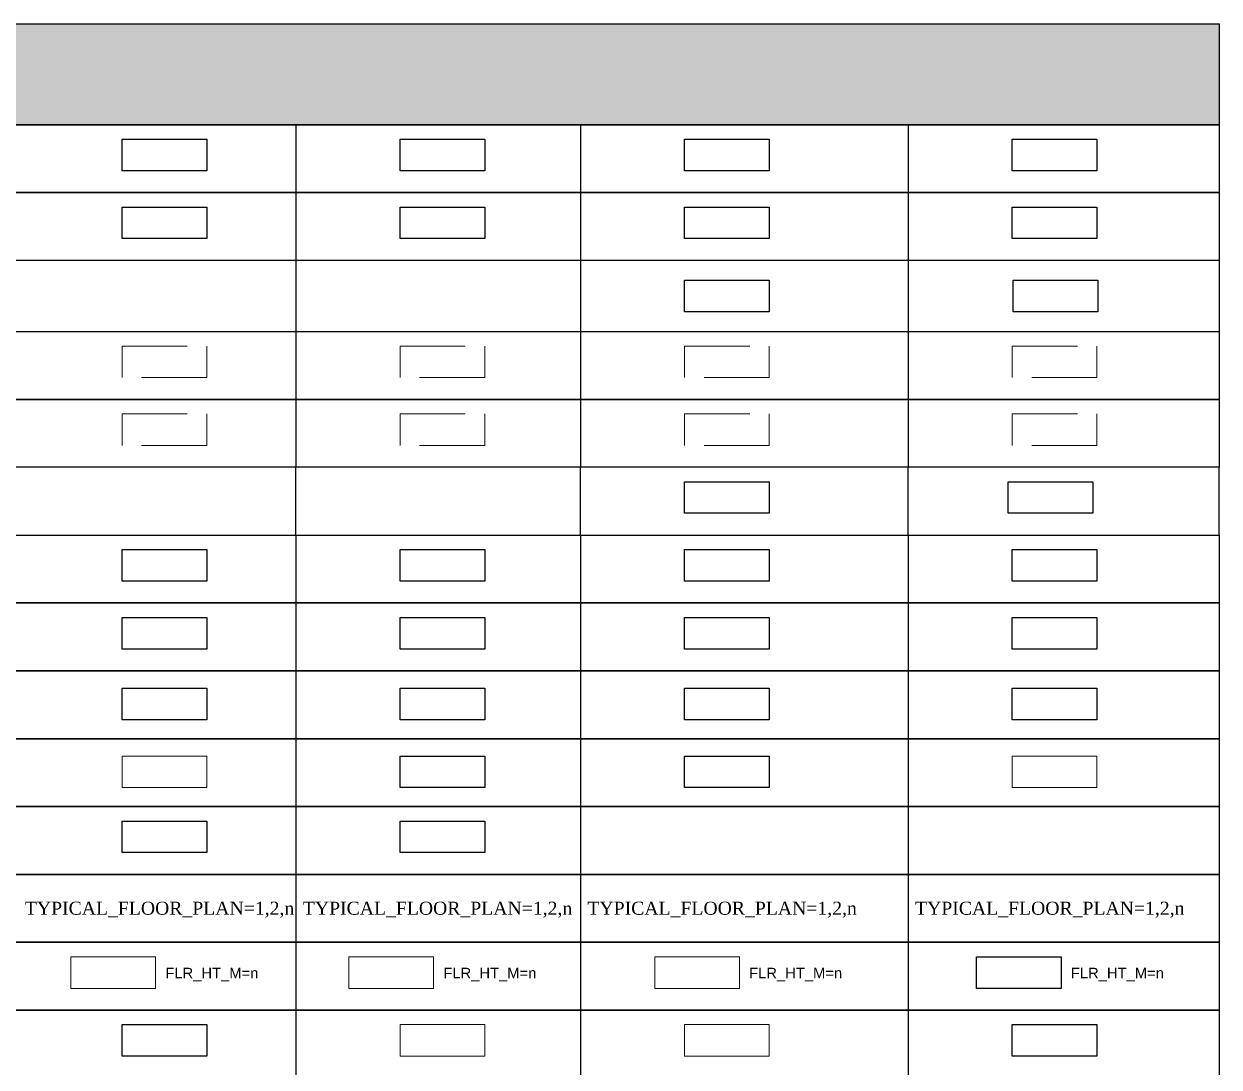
# Model space of a CAD drawing. Header units: millimetres. Extents: x -9481 to -9286, y 28719 to 28853.
# Drawn here: x -9451.39 to -9442.23, y 28793.42 to 28801.42 of the extents above; entities that cross this region are included whole.
import ezdxf

# ---------------------------------------------------------------- set-up
doc = ezdxf.new("R2010")
doc.units = ezdxf.units.MM
doc.linetypes.add('CONTINULUS', pattern=[0])
doc.linetypes.add('DASHED', pattern=[0.75, 0.5, -0.25])
for name, color, linetype in [('BLK_1_FLR_-1_APPROVED_CONSTRUCTION', 7, 'Continuous'), ('BLK_1_FLR_-1_BLT_UP_AREA_ADD', 7, 'Continuous'), ('BLK_1_FLR_-1_BLT_UP_AREA_ADD_EXISTING', 7, 'Continuous'), ('BLK_1_FLR_-1_DEMOLITION_AREA', 7, 'Continuous'), ('BLK_1_FLR_-2_APPROVED_CONSTRUCTION', 7, 'Continuous'), ('BLK_1_FLR_-2_BLT_UP_AREA', 7, 'Continuous'), ('BLK_1_FLR_-2_BLT_UP_AREA_ADD', 7, 'Continuous'), ('BLK_1_FLR_-2_BLT_UP_AREA_ADD_EXISTING', 7, 'Continuous'), ('BLK_1_FLR_-2_DEMOLITION_AREA', 7, 'Continuous'), ('BLK_1_FLR_3_APPROVED_CONSTRUCTION', 7, 'Continuous'), ('BLK_1_FLR_3_DEMOLITION_AREA', 7, 'Continuous'), ('BLK_1_FLR_3_ROOF_AREA', 7, 'Continuous'), ('BLK_1_FLR_4_APPROVED_CONSTRUCTION', 7, 'Continuous'), ('BLK_1_FLR_4_BLT_UP_AREA', 7, 'Continuous'), ('BLK_1_FLR_4_DEMOLITION_AREA', 7, 'Continuous'), ('BLK_1_FLR_4_ROOF_AREA', 7, 'Continuous'), ('BLK_1_PLANTATION_GREENSTRIP', 7, 'Continuous'), ('HATCH', 7, 'Continuous')]:
    doc.layers.add(name, color=color, linetype=linetype)
for name, color, linetype, plot in [('BLK_1_FLR_-1_BLT_UP_AREA', 25, 'Continuous', False), ('BLK_1_FLR_-1_BLT_UP_AREA_DEDUCT', 25, 'Continuous', False), ('BLK_1_FLR_-1_CARPET_AREA', 25, 'Continuous', False), ('BLK_1_FLR_-1_CRPT_AREA_DEDUCT', 4, 'Continuous', False), ('BLK_1_FLR_-2_BLT_UP_AREA_DEDUCT', 25, 'Continuous', False), ('BLK_1_FLR_-2_CARPET_AREA', 4, 'Continuous', False), ('BLK_1_FLR_-2_STAIR_1', 25, 'Continuous', False), ('BLK_1_FLR_-2_STAIR_1_FLIGHT_1', 7, 'Continuous', False), ('BLK_1_FLR_3_BLT_UP_AREA', 7, 'Continuous', False), ('BLK_1_FLR_3_BLT_UP_AREA_DEDUCT', 7, 'Continuous', False), ('BLK_1_FLR_3_CARPET_AREA', 25, 'Continuous', False), ('BLK_1_FLR_3_STAIR_1_FLIGHT_1', 7, 'Continuous', False), ('BLK_1_FLR_4_BLT_UP_AREA_DEDUCT', 7, 'Continuous', False), ('BLK_1_FLR_4_CARPET_AREA', 4, 'Continuous', False), ('BLK_1_FLR_4_CRPT_AREA_DEDUCT', 25, 'Continuous', False)]:
    doc.layers.add(name, color=color, linetype=linetype, plot=plot)
for name, color, linetype, lineweight in [('BLK_1_FLR_-1_BLT_UP_AREA_EXISTING', 11, 'DASHED', 9), ('BLK_1_FLR_-1_STAIR_1', 7, 'Continuous', 0), ('BLK_1_FLR_-1_STAIR_1_FLIGHT_1', 7, 'Continuous', 0), ('BLK_1_FLR_-2_BLT_UP_AREA_DEDUCT_EXISTING', 11, 'DASHED', 9), ('BLK_1_FLR_-2_BLT_UP_AREA_EXISTING', 11, 'DASHED', 9), ('BLK_1_FLR_-2_CRPT_AREA_DEDUCT', 7, 'Continuous', 0), ('BLK_1_FLR_3_BLT_UP_AREA_DEDUCT_EXISTING', 11, 'DASHED', 9), ('BLK_1_FLR_3_BLT_UP_AREA_EXISTING', 11, 'DASHED', 9), ('BLK_1_FLR_3_CRPT_AREA_DEDUCT', 7, 'Continuous', 0), ('BLK_1_FLR_3_STAIR_1', 7, 'Continuous', 0), ('BLK_1_FLR_4_BLT_UP_AREA_DEDUCT_EXISTING', 11, 'DASHED', 9), ('BLK_1_FLR_4_BLT_UP_AREA_EXISTING', 11, 'DASHED', 9), ('BLK_1_FLR_4_STAIR_1', 7, 'Continuous', 0), ('BLK_1_FLR_4_STAIR_1_FLIGHT_1', 7, 'Continuous', 0), ('BLK_1_FLR_5_BLT_UP_AREA_DEDUCT_EXISTING', 11, 'DASHED', 9)]:
    doc.layers.add(name, color=color, linetype=linetype, lineweight=lineweight)
doc.styles.get("Standard").update_dxf_attribs({"font": 'arial.ttf', "height": 0.25})
doc.styles.add('TNR', font='times.ttf', dxfattribs={"height": 0.5})

# ---------------------------------------------------------------- blocks, each defined once
blk = doc.blocks.new('H2')
at = {"layer": 'HATCH', "linetype": 'CONTINULUS', "ltscale": 0.05}
h = blk.add_hatch(color=241, dxfattribs=at)
h.dxf.hatch_style = 1
h.paths.add_polyline_path([(-9435.4551, 28804.6003), (-9435.4551, 28803.827), (-9396.4272, 28803.827), (-9396.4272, 28804.6003)])
blk.add_lwpolyline([(-9435.4551, 28804.6003), (-9396.4272, 28804.6003), (-9396.4272, 28803.827), (-9435.4551, 28803.827), (-9435.4551, 28804.6003)], close=True)

msp = doc.modelspace()

# ---------------------------------------------------------------- linework, layer by layer
for p, q in [((-9449.3086, 28800.6455), (-9449.3086, 28800.1249)), ((-9447.1263, 28800.6455), (-9447.1263, 28800.1249)), ((-9444.6141, 28800.6455), (-9444.6141, 28800.1249)), ((-9449.3086, 28800.1249), (-9449.3086, 28799.6042)), ((-9447.1263, 28800.1249), (-9447.1263, 28799.6042)), ((-9444.6141, 28800.1249), (-9444.6141, 28799.6042)), ((-9449.3086, 28799.0586), (-9449.3086, 28798.538)), ((-9447.1263, 28799.0586), (-9447.1263, 28798.538)), ((-9444.6141, 28799.0586), (-9444.6141, 28798.538)), ((-9449.3086, 28798.538), (-9449.3086, 28798.0173)), ((-9447.1263, 28798.538), (-9447.1263, 28798.0173)), ((-9444.6141, 28798.538), (-9444.6141, 28798.0173)), ((-9449.3086, 28797.4967), (-9449.3086, 28796.976)), ((-9447.1263, 28797.4967), (-9447.1263, 28796.976)), ((-9444.6141, 28797.4967), (-9444.6141, 28796.976)), ((-9449.3086, 28796.976), (-9449.3086, 28796.4554)), ((-9447.1263, 28796.976), (-9447.1263, 28796.4554)), ((-9444.6141, 28796.976), (-9444.6141, 28796.4554)), ((-9449.3086, 28796.4554), (-9449.3086, 28795.4141)), ((-9447.1263, 28796.4554), (-9447.1263, 28795.4141)), ((-9444.6141, 28796.4554), (-9444.6141, 28795.4141)), ((-9449.3086, 28795.4141), (-9449.3086, 28794.8934)), ((-9447.1263, 28795.4141), (-9447.1263, 28794.8934)), ((-9444.6141, 28795.4141), (-9444.6141, 28794.8934)), ((-9449.3086, 28794.8934), (-9449.3086, 28794.3728)), ((-9447.1263, 28794.8934), (-9447.1263, 28794.3728)), ((-9444.6141, 28794.8934), (-9444.6141, 28794.3728)), ((-9449.3086, 28794.3728), (-9449.3086, 28793.8522)), ((-9447.1263, 28794.3728), (-9447.1263, 28793.8522)), ((-9444.6141, 28794.3728), (-9444.6141, 28793.8522)), ((-9449.3086, 28793.8522), (-9449.3086, 28793.3315)), ((-9447.1263, 28793.8522), (-9447.1263, 28793.3315)), ((-9444.6141, 28793.8522), (-9444.6141, 28793.3315))]:
    msp.add_line(p, q)
at = {"color": 7, "linetype": 'CONTINULUS', "ltscale": 0.05}
for p, q in [((-9449.3086, 28799.6042), (-9449.3086, 28799.0586)), ((-9447.1263, 28799.6042), (-9447.1263, 28799.0586)), ((-9444.6141, 28799.6042), (-9444.6141, 28799.0586)), ((-9442.23, 28799.6042), (-9442.23, 28799.0586))]:
    msp.add_line(p, q, dxfattribs=at)
for points in [[(-9481.2579, 28800.1249), (-9481.2579, 28800.6455), (-9442.23, 28800.6455), (-9442.23, 28800.1249), (-9470.8642, 28800.1249)], [(-9470.8642, 28800.1249), (-9442.23, 28800.1249), (-9442.23, 28799.6042), (-9481.2579, 28799.6042), (-9481.2579, 28800.6455)], [(-9481.2579, 28798.538), (-9481.2579, 28799.0586), (-9442.23, 28799.0586), (-9442.23, 28798.538), (-9470.8642, 28798.538)], [(-9470.8642, 28798.538), (-9442.23, 28798.538), (-9442.23, 28798.0173), (-9470.8642, 28798.0173)], [(-9481.2579, 28796.976), (-9481.2579, 28797.4967), (-9442.23, 28797.4967), (-9442.23, 28796.976), (-9481.2579, 28796.976)], [(-9481.2579, 28796.4554), (-9481.2579, 28796.976), (-9442.23, 28796.976), (-9442.23, 28796.4554), (-9481.2579, 28796.4554)], [(-9481.2579, 28795.9347), (-9481.2579, 28796.4554), (-9442.23, 28796.4554), (-9442.23, 28795.9347), (-9470.8642, 28795.9347)], [(-9470.8642, 28795.9347), (-9442.23, 28795.9347), (-9442.23, 28795.4141), (-9481.2579, 28795.4141)], [(-9481.2579, 28793.8522), (-9481.2579, 28794.3728), (-9442.23, 28794.3728), (-9442.23, 28793.8522), (-9470.8642, 28793.8522)], [(-9461.7318, 28793.8522), (-9442.23, 28793.8522), (-9442.23, 28793.3315), (-9461.7318, 28793.3315)]]:
    msp.add_lwpolyline(points)
for points in [[(-9481.2579, 28795.4141), (-9442.23, 28795.4141), (-9442.23, 28794.8934), (-9481.2579, 28794.8934), (-9481.2579, 28795.4141)], [(-9481.2579, 28794.8934), (-9442.23, 28794.8934), (-9442.23, 28794.3728), (-9481.2579, 28794.3728), (-9481.2579, 28794.8934)]]:
    msp.add_lwpolyline(points, close=True)
at = {"layer": 'BLK_1_FLR_-1_APPROVED_CONSTRUCTION', "color": 11}
msp.add_lwpolyline([(-9446.3282, 28797.3856), (-9445.679, 28797.3856), (-9445.679, 28797.1434), (-9446.3282, 28797.1434)], close=True, dxfattribs=at)
at = {"layer": 'BLK_1_FLR_-1_BLT_UP_AREA', "color": 11}
msp.add_lwpolyline([(-9446.3282, 28800.5344), (-9445.679, 28800.5344), (-9445.679, 28800.2923), (-9446.3282, 28800.2923)], close=True, dxfattribs=at)
at = {"layer": 'BLK_1_FLR_-1_BLT_UP_AREA_ADD', "color": 11, "linetype": 'CONTINULUS', "ltscale": 0.05}
msp.add_lwpolyline([(-9446.3282, 28799.4518), (-9445.679, 28799.4518), (-9445.679, 28799.2096), (-9446.3282, 28799.2096)], close=True, dxfattribs=at)
at = {"layer": 'BLK_1_FLR_-1_BLT_UP_AREA_ADD_EXISTING', "color": 11, "linetype": 'CONTINULUS', "ltscale": 0.05}
msp.add_lwpolyline([(-9446.3282, 28797.9062), (-9445.679, 28797.9062), (-9445.679, 28797.6641), (-9446.3282, 28797.6641)], close=True, dxfattribs=at)
at = {"layer": 'BLK_1_FLR_-1_BLT_UP_AREA_DEDUCT', "color": 11}
msp.add_lwpolyline([(-9446.3282, 28800.0138), (-9445.679, 28800.0138), (-9445.679, 28799.7716), (-9446.3282, 28799.7716)], close=True, dxfattribs=at)
at = {"layer": 'BLK_1_FLR_-1_BLT_UP_AREA_EXISTING', "color": 11}
msp.add_lwpolyline([(-9446.3282, 28798.9475), (-9445.679, 28798.9475), (-9445.679, 28798.7053), (-9446.3282, 28798.7053)], close=True, dxfattribs=at)
at = {"layer": 'BLK_1_FLR_-1_CARPET_AREA', "color": 11}
msp.add_lwpolyline([(-9446.3282, 28796.3219), (-9445.679, 28796.3219), (-9445.679, 28796.0797), (-9446.3282, 28796.0797)], close=True, dxfattribs=at)
at = {"layer": 'BLK_1_FLR_-1_CRPT_AREA_DEDUCT', "color": 11}
msp.add_lwpolyline([(-9446.3282, 28795.8012), (-9445.679, 28795.8012), (-9445.679, 28795.5591), (-9446.3282, 28795.5591)], close=True, dxfattribs=at)
at = {"layer": 'BLK_1_FLR_-1_DEMOLITION_AREA', "color": 7}
msp.add_lwpolyline([(-9446.3282, 28796.8649), (-9445.679, 28796.8649), (-9445.679, 28796.6228), (-9446.3282, 28796.6228)], close=True, dxfattribs=at)
at = {"layer": 'BLK_1_FLR_-1_STAIR_1'}
msp.add_lwpolyline([(-9446.5574, 28794.2617), (-9445.9082, 28794.2617), (-9445.9082, 28794.0195), (-9446.5574, 28794.0195)], close=True, dxfattribs=at)
at = {"layer": 'BLK_1_FLR_-1_STAIR_1_FLIGHT_1'}
msp.add_lwpolyline([(-9446.3282, 28793.741), (-9445.679, 28793.741), (-9445.679, 28793.4989), (-9446.3282, 28793.4989)], close=True, dxfattribs=at)
at = {"layer": 'BLK_1_FLR_-2_APPROVED_CONSTRUCTION', "color": 11}
msp.add_lwpolyline([(-9443.8161, 28797.3856), (-9443.1669, 28797.3856), (-9443.1669, 28797.1434), (-9443.8161, 28797.1434)], close=True, dxfattribs=at)
at = {"layer": 'BLK_1_FLR_-2_BLT_UP_AREA', "color": 11}
msp.add_lwpolyline([(-9443.8161, 28800.5344), (-9443.1669, 28800.5344), (-9443.1669, 28800.2923), (-9443.8161, 28800.2923)], close=True, dxfattribs=at)
at = {"layer": 'BLK_1_FLR_-2_BLT_UP_AREA_ADD', "color": 7, "linetype": 'CONTINULUS', "ltscale": 0.05}
for p, q in [((-9449.3086, 28797.4967), (-9449.3086, 28798.0173)), ((-9447.1263, 28797.4967), (-9447.1263, 28798.0173)), ((-9444.6141, 28797.4967), (-9444.6141, 28798.0173)), ((-9442.23, 28797.4967), (-9442.23, 28798.0173))]:
    msp.add_line(p, q, dxfattribs=at)
at = {"layer": 'BLK_1_FLR_-2_BLT_UP_AREA_ADD', "color": 11, "linetype": 'CONTINULUS', "ltscale": 0.05}
msp.add_lwpolyline([(-9443.8099, 28799.4518), (-9443.1607, 28799.4518), (-9443.1607, 28799.2096), (-9443.8099, 28799.2096)], close=True, dxfattribs=at)
at = {"layer": 'BLK_1_FLR_-2_BLT_UP_AREA_ADD_EXISTING', "color": 11, "linetype": 'CONTINULUS', "ltscale": 0.05}
msp.add_lwpolyline([(-9443.8464, 28797.9062), (-9443.1973, 28797.9062), (-9443.1973, 28797.6641), (-9443.8464, 28797.6641)], close=True, dxfattribs=at)
at = {"layer": 'BLK_1_FLR_-2_BLT_UP_AREA_DEDUCT', "color": 11}
msp.add_lwpolyline([(-9443.8161, 28800.0138), (-9443.1669, 28800.0138), (-9443.1669, 28799.7716), (-9443.8161, 28799.7716)], close=True, dxfattribs=at)
at = {"layer": 'BLK_1_FLR_-2_BLT_UP_AREA_DEDUCT_EXISTING', "color": 11}
msp.add_lwpolyline([(-9443.8161, 28798.4268), (-9443.1669, 28798.4268), (-9443.1669, 28798.1847), (-9443.8161, 28798.1847)], close=True, dxfattribs=at)
at = {"layer": 'BLK_1_FLR_-2_BLT_UP_AREA_EXISTING', "color": 11}
msp.add_lwpolyline([(-9443.8161, 28798.9475), (-9443.1669, 28798.9475), (-9443.1669, 28798.7053), (-9443.8161, 28798.7053)], close=True, dxfattribs=at)
at = {"layer": 'BLK_1_FLR_-2_CARPET_AREA', "color": 11}
msp.add_lwpolyline([(-9443.8161, 28796.3219), (-9443.1669, 28796.3219), (-9443.1669, 28796.0797), (-9443.8161, 28796.0797)], close=True, dxfattribs=at)
at = {"layer": 'BLK_1_FLR_-2_CRPT_AREA_DEDUCT', "color": 11}
msp.add_lwpolyline([(-9443.8161, 28795.8012), (-9443.1669, 28795.8012), (-9443.1669, 28795.5591), (-9443.8161, 28795.5591)], close=True, dxfattribs=at)
at = {"layer": 'BLK_1_FLR_-2_DEMOLITION_AREA', "color": 7}
msp.add_lwpolyline([(-9443.8161, 28796.8649), (-9443.1669, 28796.8649), (-9443.1669, 28796.6228), (-9443.8161, 28796.6228)], close=True, dxfattribs=at)
at = {"layer": 'BLK_1_FLR_-2_STAIR_1', "color": 7}
msp.add_lwpolyline([(-9444.0904, 28794.2617), (-9443.4412, 28794.2617), (-9443.4412, 28794.0195), (-9444.0904, 28794.0195)], close=True, dxfattribs=at)
at = {"layer": 'BLK_1_FLR_-2_STAIR_1_FLIGHT_1', "color": 7}
msp.add_lwpolyline([(-9443.8161, 28793.741), (-9443.1669, 28793.741), (-9443.1669, 28793.4989), (-9443.8161, 28793.4989)], close=True, dxfattribs=at)
at = {"layer": 'BLK_1_FLR_3_APPROVED_CONSTRUCTION', "color": 11}
msp.add_lwpolyline([(-9450.642, 28797.3856), (-9449.9928, 28797.3856), (-9449.9928, 28797.1434), (-9450.642, 28797.1434)], close=True, dxfattribs=at)
at = {"layer": 'BLK_1_FLR_3_BLT_UP_AREA', "color": 11}
msp.add_lwpolyline([(-9450.642, 28800.5344), (-9449.9928, 28800.5344), (-9449.9928, 28800.2923), (-9450.642, 28800.2923)], close=True, dxfattribs=at)
at = {"layer": 'BLK_1_FLR_3_BLT_UP_AREA_DEDUCT', "color": 11}
msp.add_lwpolyline([(-9450.642, 28800.0138), (-9449.9928, 28800.0138), (-9449.9928, 28799.7716), (-9450.642, 28799.7716)], close=True, dxfattribs=at)
at = {"layer": 'BLK_1_FLR_3_BLT_UP_AREA_DEDUCT_EXISTING', "color": 11}
msp.add_lwpolyline([(-9450.642, 28798.4268), (-9449.9928, 28798.4268), (-9449.9928, 28798.1847), (-9450.642, 28798.1847)], close=True, dxfattribs=at)
at = {"layer": 'BLK_1_FLR_3_BLT_UP_AREA_EXISTING', "color": 11}
msp.add_lwpolyline([(-9450.642, 28798.9475), (-9449.9928, 28798.9475), (-9449.9928, 28798.7053), (-9450.642, 28798.7053)], close=True, dxfattribs=at)
at = {"layer": 'BLK_1_FLR_3_CARPET_AREA', "color": 11}
msp.add_lwpolyline([(-9450.642, 28796.3219), (-9449.9928, 28796.3219), (-9449.9928, 28796.0797), (-9450.642, 28796.0797)], close=True, dxfattribs=at)
at = {"layer": 'BLK_1_FLR_3_CRPT_AREA_DEDUCT', "color": 11}
msp.add_lwpolyline([(-9450.642, 28795.8012), (-9449.9928, 28795.8012), (-9449.9928, 28795.5591), (-9450.642, 28795.5591)], close=True, dxfattribs=at)
at = {"layer": 'BLK_1_FLR_3_DEMOLITION_AREA', "color": 7}
msp.add_lwpolyline([(-9450.642, 28796.8649), (-9449.9928, 28796.8649), (-9449.9928, 28796.6228), (-9450.642, 28796.6228)], close=True, dxfattribs=at)
at = {"layer": 'BLK_1_FLR_3_ROOF_AREA', "linetype": 'CONTINULUS', "ltscale": 0.05}
msp.add_lwpolyline([(-9450.642, 28795.303), (-9449.9928, 28795.303), (-9449.9928, 28795.0608), (-9450.642, 28795.0608)], close=True, dxfattribs=at)
at = {"layer": 'BLK_1_FLR_3_STAIR_1'}
msp.add_lwpolyline([(-9451.0337, 28794.2617), (-9450.3845, 28794.2617), (-9450.3845, 28794.0195), (-9451.0337, 28794.0195)], close=True, dxfattribs=at)
at = {"layer": 'BLK_1_FLR_3_STAIR_1_FLIGHT_1'}
msp.add_lwpolyline([(-9450.642, 28793.741), (-9449.9928, 28793.741), (-9449.9928, 28793.4989), (-9450.642, 28793.4989)], close=True, dxfattribs=at)
at = {"layer": 'BLK_1_FLR_4_APPROVED_CONSTRUCTION', "color": 11}
msp.add_lwpolyline([(-9448.5105, 28797.3856), (-9447.8613, 28797.3856), (-9447.8613, 28797.1434), (-9448.5105, 28797.1434)], close=True, dxfattribs=at)
at = {"layer": 'BLK_1_FLR_4_BLT_UP_AREA', "color": 11}
msp.add_lwpolyline([(-9448.5105, 28800.5344), (-9447.8613, 28800.5344), (-9447.8613, 28800.2923), (-9448.5105, 28800.2923)], close=True, dxfattribs=at)
at = {"layer": 'BLK_1_FLR_4_BLT_UP_AREA_DEDUCT', "color": 11}
msp.add_lwpolyline([(-9448.5105, 28800.0138), (-9447.8613, 28800.0138), (-9447.8613, 28799.7716), (-9448.5105, 28799.7716)], close=True, dxfattribs=at)
at = {"layer": 'BLK_1_FLR_4_BLT_UP_AREA_DEDUCT_EXISTING', "color": 11}
msp.add_lwpolyline([(-9448.5105, 28798.4268), (-9447.8613, 28798.4268), (-9447.8613, 28798.1847), (-9448.5105, 28798.1847)], close=True, dxfattribs=at)
at = {"layer": 'BLK_1_FLR_4_BLT_UP_AREA_EXISTING', "color": 11}
msp.add_lwpolyline([(-9448.5105, 28798.9475), (-9447.8613, 28798.9475), (-9447.8613, 28798.7053), (-9448.5105, 28798.7053)], close=True, dxfattribs=at)
at = {"layer": 'BLK_1_FLR_4_CARPET_AREA', "color": 11}
msp.add_lwpolyline([(-9448.5105, 28796.3219), (-9447.8613, 28796.3219), (-9447.8613, 28796.0797), (-9448.5105, 28796.0797)], close=True, dxfattribs=at)
at = {"layer": 'BLK_1_FLR_4_CRPT_AREA_DEDUCT', "color": 11}
msp.add_lwpolyline([(-9448.5105, 28795.8012), (-9447.8613, 28795.8012), (-9447.8613, 28795.5591), (-9448.5105, 28795.5591)], close=True, dxfattribs=at)
at = {"layer": 'BLK_1_FLR_4_DEMOLITION_AREA', "color": 7}
msp.add_lwpolyline([(-9448.5105, 28796.8649), (-9447.8613, 28796.8649), (-9447.8613, 28796.6228), (-9448.5105, 28796.6228)], close=True, dxfattribs=at)
at = {"layer": 'BLK_1_FLR_4_ROOF_AREA', "linetype": 'CONTINULUS', "ltscale": 0.05}
msp.add_lwpolyline([(-9448.5105, 28795.303), (-9447.8613, 28795.303), (-9447.8613, 28795.0608), (-9448.5105, 28795.0608)], close=True, dxfattribs=at)
at = {"layer": 'BLK_1_FLR_4_STAIR_1'}
msp.add_lwpolyline([(-9448.9021, 28794.2617), (-9448.253, 28794.2617), (-9448.253, 28794.0195), (-9448.9021, 28794.0195)], close=True, dxfattribs=at)
at = {"layer": 'BLK_1_FLR_4_STAIR_1_FLIGHT_1'}
msp.add_lwpolyline([(-9448.5105, 28793.741), (-9447.8613, 28793.741), (-9447.8613, 28793.4989), (-9448.5105, 28793.4989)], close=True, dxfattribs=at)
at = {"layer": 'BLK_1_FLR_5_BLT_UP_AREA_DEDUCT_EXISTING', "color": 11}
msp.add_lwpolyline([(-9446.3282, 28798.4268), (-9445.679, 28798.4268), (-9445.679, 28798.1847), (-9446.3282, 28798.1847)], close=True, dxfattribs=at)

# ---------------------------------------------------------------- block references
at = {"layer": 'BLK_1_PLANTATION_GREENSTRIP', "linetype": 'CONTINULUS'}
msp.add_blockref('H2', (-45.8028, -3.1815), dxfattribs=at)

# ---------------------------------------------------------------- texts
at = {"layer": 'BLK_1_FLR_-1_BLT_UP_AREA', "color": 11, "insert": (-9447.0734, 28794.6843), "char_height": 0.1, "attachment_point": 1, "style": 'TNR'}
msp.add_mtext_dynamic_manual_height_columns('TYPICAL_FLOOR_PLAN=1,2,n', width=3.3155, gutter_width=2.5, heights=[0], dxfattribs=at)
at = {"layer": 'BLK_1_FLR_-1_STAIR_1', "insert": (-9445.8338, 28794.1773), "char_height": 0.081, "attachment_point": 1}
msp.add_mtext_dynamic_manual_height_columns('FLR_HT_M=n', width=0.422056, gutter_width=0.405, heights=[0], dxfattribs=at)
at = {"layer": 'BLK_1_FLR_-2_BLT_UP_AREA', "color": 11, "insert": (-9444.5612, 28794.6843), "char_height": 0.1, "attachment_point": 1, "style": 'TNR'}
msp.add_mtext_dynamic_manual_height_columns('TYPICAL_FLOOR_PLAN=1,2,n', width=3.3155, gutter_width=2.5, heights=[0], dxfattribs=at)
at = {"layer": 'BLK_1_FLR_-2_STAIR_1', "color": 7, "insert": (-9443.3668, 28794.1773), "char_height": 0.081, "attachment_point": 1}
msp.add_mtext_dynamic_manual_height_columns('FLR_HT_M=n', width=0.422056, gutter_width=0.405, heights=[0], dxfattribs=at)
at = {"layer": 'BLK_1_FLR_3_BLT_UP_AREA', "color": 11, "insert": (-9451.3872, 28794.6843), "char_height": 0.1, "attachment_point": 1, "style": 'TNR'}
msp.add_mtext_dynamic_manual_height_columns('TYPICAL_FLOOR_PLAN=1,2,n', width=3.3155, gutter_width=2.5, heights=[0], dxfattribs=at)
at = {"layer": 'BLK_1_FLR_3_STAIR_1', "insert": (-9450.31, 28794.1773), "char_height": 0.081, "attachment_point": 1}
msp.add_mtext_dynamic_manual_height_columns('FLR_HT_M=n', width=0.422056, gutter_width=0.405, heights=[0], dxfattribs=at)
at = {"layer": 'BLK_1_FLR_4_BLT_UP_AREA', "color": 11, "insert": (-9449.2556, 28794.6843), "char_height": 0.1, "attachment_point": 1, "style": 'TNR'}
msp.add_mtext_dynamic_manual_height_columns('TYPICAL_FLOOR_PLAN=1,2,n', width=3.3155, gutter_width=2.5, heights=[0], dxfattribs=at)
at = {"layer": 'BLK_1_FLR_4_STAIR_1', "insert": (-9448.1785, 28794.1773), "char_height": 0.081, "attachment_point": 1}
msp.add_mtext_dynamic_manual_height_columns('FLR_HT_M=n', width=0.422056, gutter_width=0.405, heights=[0], dxfattribs=at)

doc.saveas('drawing.dxf')
